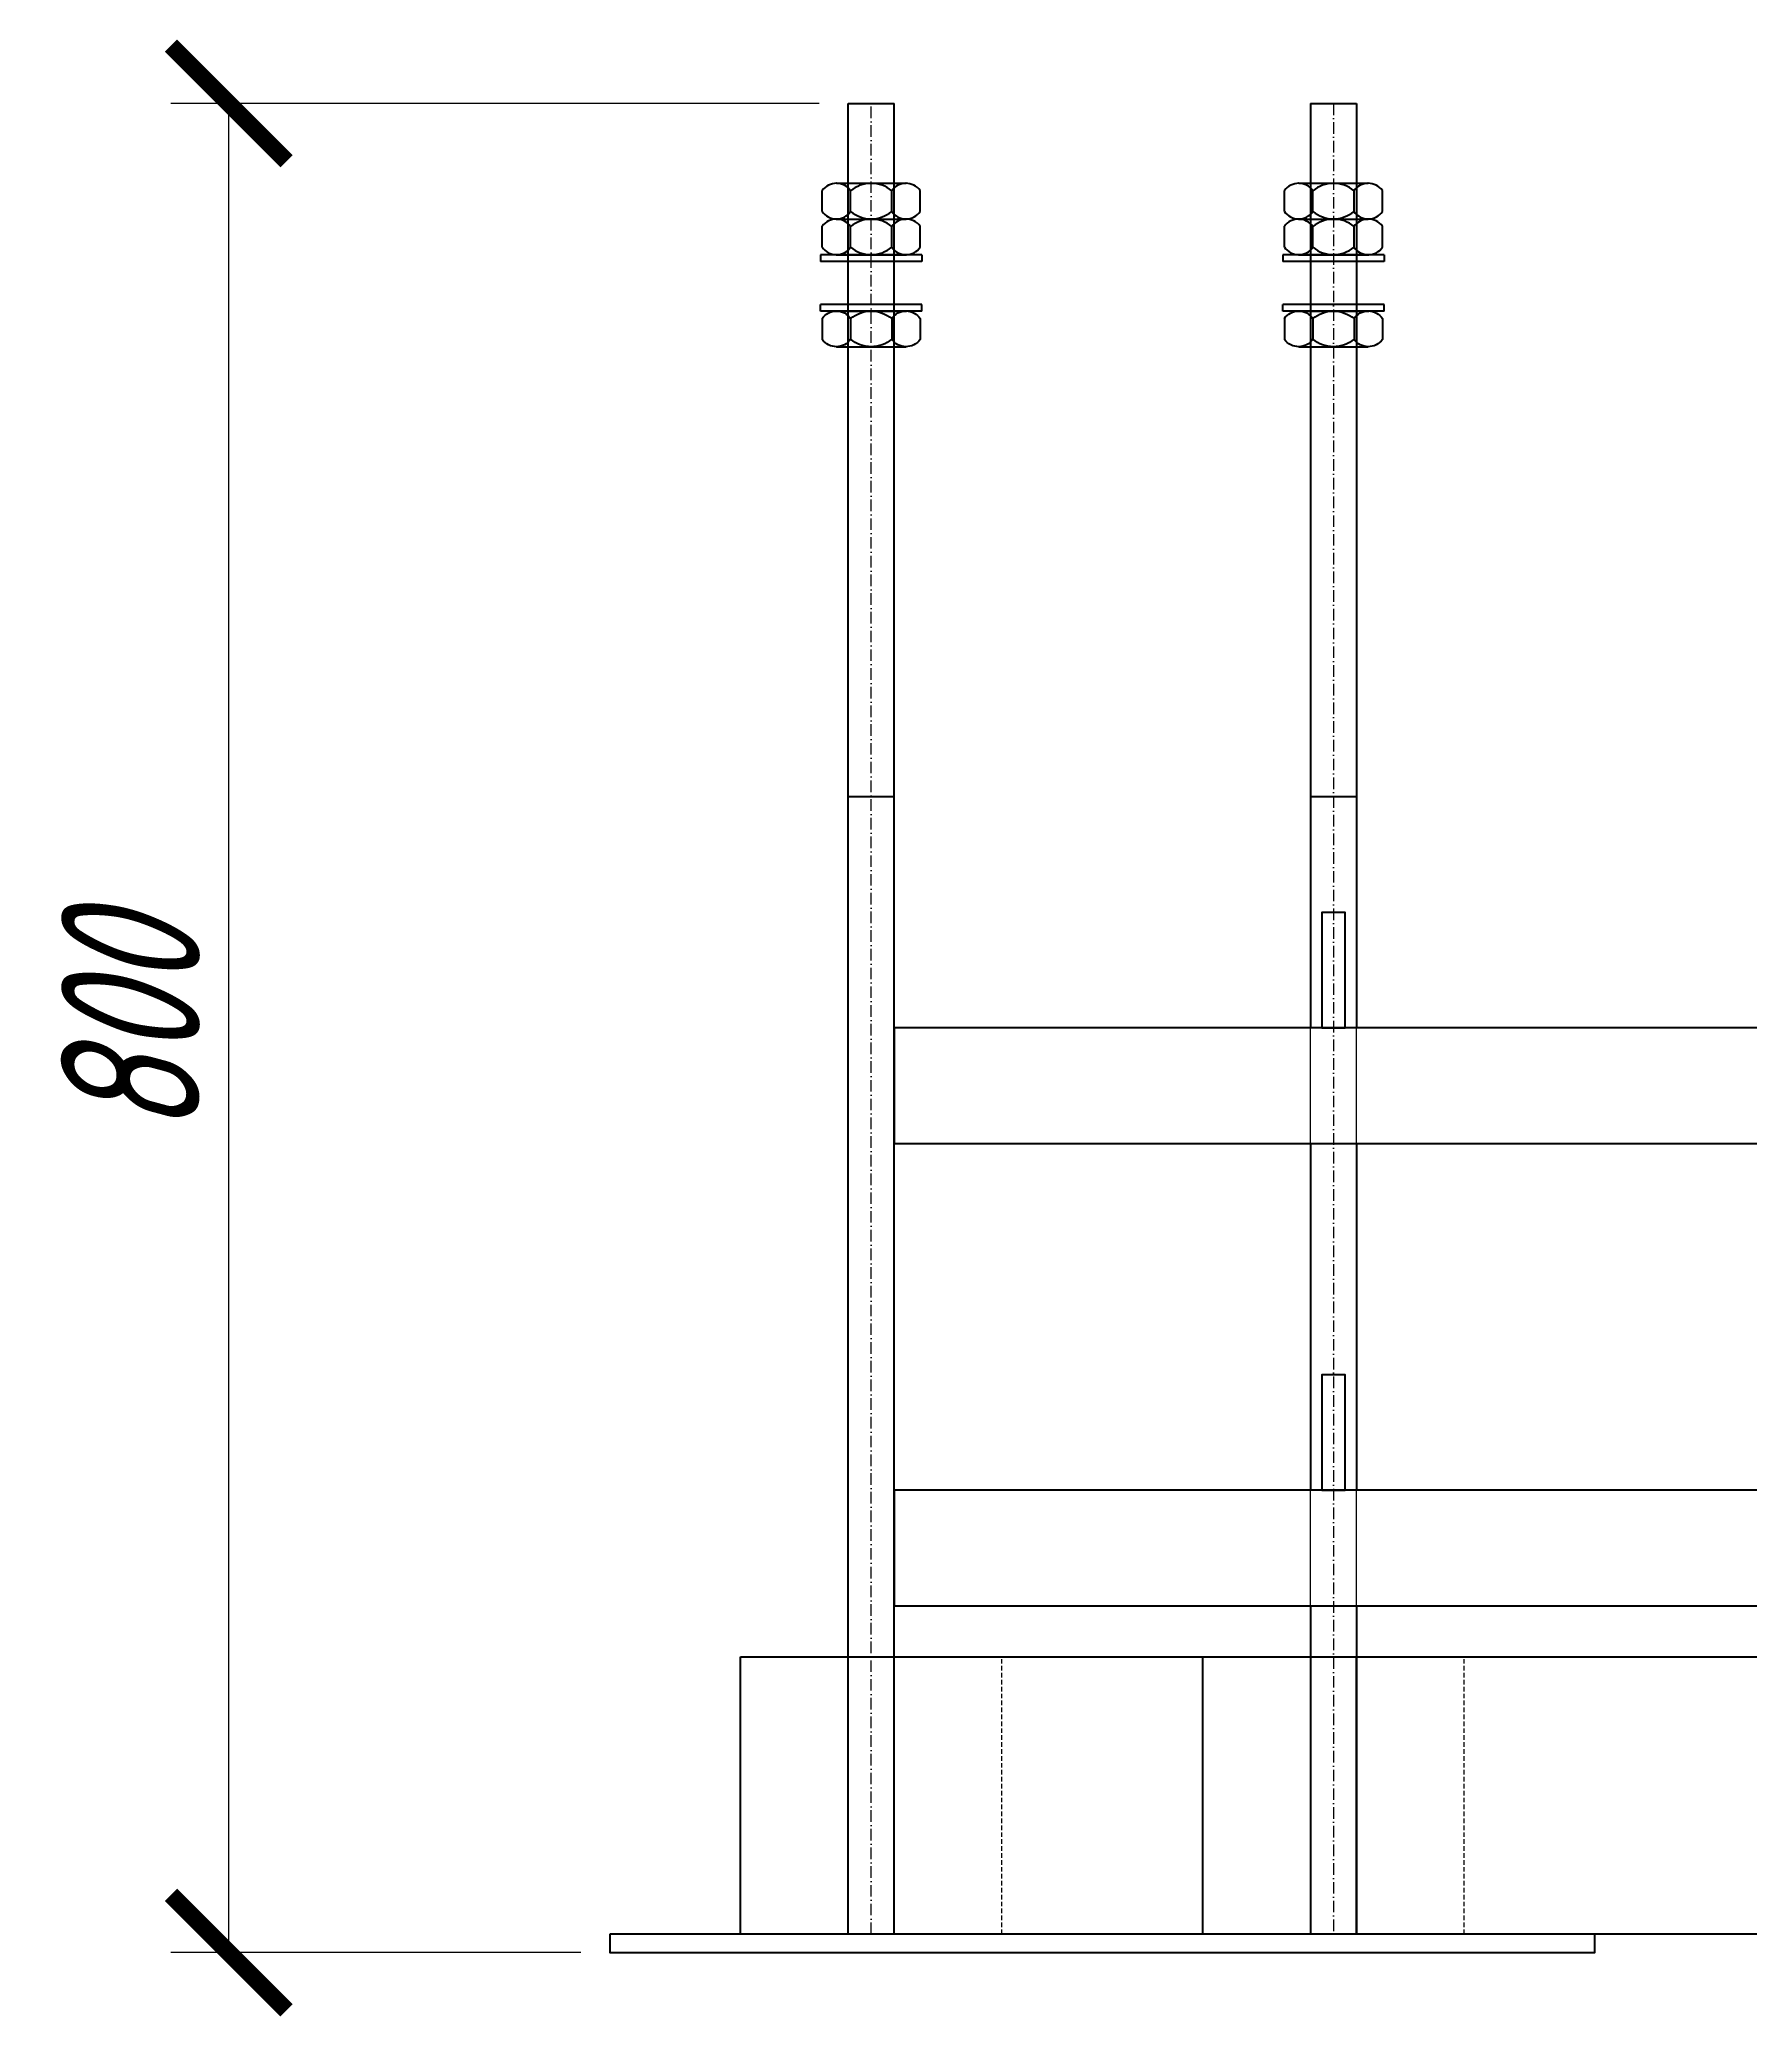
# Model space of a CAD drawing. Header units: millimetres. Extents: x 18535 to 117897, y 11356 to 27315.
# Drawn here: x 25639 to 26379, y 18221 to 19076 of the extents above; entities that cross this region are included whole.
import ezdxf

# ---------------------------------------------------------------- set-up
doc = ezdxf.new("R2010")
doc.units = ezdxf.units.MM
doc.linetypes.add('ОСЕВАЯ_МЕЛКАЯ', pattern=[8, 5, -1.5, 0, -1.5])
doc.linetypes.add('ШТРИХ_МЕЛКИЙ', pattern=[3, 2, -1])
for name, color, linetype, lineweight in [('Dimensions', 1, 'Continuous', 25), ('Обозначения', 102, 'Continuous', 25), ('Основная', 134, 'Continuous', 70)]:
    doc.layers.add(name, color=color, linetype=linetype, lineweight=lineweight)
doc.styles.add('!Жартун', font='simplex.shx', dxfattribs={"width": 0.7, "oblique": 15, "height": 3})
doc.dimstyles.new('!Жартун_размер', dxfattribs={"dimtxt": 3, "dimasz": 2.5, "dimexe": 1.25, "dimexo": 0.625, "dimtad": 1, "dimdec": 0, "dimtxsty": '!Жартун', "dimblk": 'ARCHTICK', "dimcen": 2.5, "dimaunit": 1, "dimadec": 0, "dimazin": 0, "dimtfac": 1, "dimtdec": 0, "dimtix": 1, "dimtmove": 1, "dimatfit": 2, "dimldrblk": 'NONE', "dimfxl": 1, "dimtfill": 1, "dimlwd": 25, "dimarcsym": 0})

# ---------------------------------------------------------------- blocks, each defined once
blk = doc.blocks.new('гайка')
at = {"lineweight": 40}
for p, q in [((-2.125, 0.331), (-2.125, 1.235)), ((-1.495, 1.547), (1.508, 1.547)), ((-0.89, 0.323), (-0.89, 1.224)), ((0.889, 0.323), (0.889, 1.224)), ((2.124, 0.33), (2.124, 1.235)), ((-1.508, 0), (1.508, 0))]:
    blk.add_line(p, q, dxfattribs=at)
for centre, radius, start, end in [((-1.492, 0.749), 0.798, 90.18858, 142.46123), ((-1.508, 0.795), 0.751, 34.74413, 90.11005), ((0.024, 0.091), 1.456, 90.98845, 128.93069), ((-0.004, 0.15), 1.397, 50.23141, 89.84413), ((1.506, 0.795), 0.751, 89.88995, 145.25587), ((1.491, 0.749), 0.798, 37.53877, 89.81142), ((-1.505, 0.746), 0.746, 213.81788, 269.68023), ((-1.508, 0.751), 0.751, 269.88995, 325.25587), ((0.032, 1.476), 1.476, 231.33599, 268.74487), ((-0.042, 1.501), 1.501, 271.58834, 308.33613), ((1.506, 0.751), 0.751, 214.74413, 270.11005), ((1.503, 0.748), 0.749, 270.36108, 326.0099)]:
    blk.add_arc(centre, radius, start, end, dxfattribs=at)
blk = doc.blocks.new('шайба')
at = {"lineweight": 40}
for p, q in [((2.188, 0.285), (-2.188, 0.285)), ((-2.188, 0.285), (-2.188, 0)), ((2.188, 0.285), (-2.188, 0.285)), ((-2.188, 0.285), (-2.188, 0)), ((2.188, 0), (-2.188, 0)), ((2.188, 0), (-2.188, 0)), ((-1.489, 0.285), (1.528, 0.285)), ((2.188, 0.285), (2.188, 0)), ((2.188, 0.285), (2.188, 0))]:
    blk.add_line(p, q, dxfattribs=at)
blk = doc.blocks.new('_ArchTick')
at = {"color": 0, "linetype": 'ByBlock', "const_width": 0.15}
blk.add_lwpolyline([(-0.5, -0.5), (0.5, 0.5)], dxfattribs=at)
blk = doc.blocks.new('*D204')
at = {"layer": 'Defpoints', "color": 0, "transparency": 16777216}
for p in [(25720.81, 19048.48), (25988.76, 19048.48), (25885.62, 18248.48)]:
    blk.add_point(p, dxfattribs=at)
at = {"layer": 'Обозначения', "color": 0, "lineweight": -2, "transparency": 16777216}
for p, q in [((25976.26, 19048.48), (25695.81, 19048.48)), ((25873.12, 18248.48), (25695.81, 18248.48))]:
    blk.add_line(p, q, dxfattribs=at)
at = {"layer": 'Обозначения', "color": 0, "linetype": 'Continuous', "lineweight": 25, "transparency": 16777216}
blk.add_line((25720.81, 18248.48), (25720.81, 19048.48), dxfattribs=at)
at = {"layer": 'Обозначения', "color": 0, "lineweight": 25, "transparency": 16777216, "xscale": 50, "yscale": 50, "zscale": 50}
for p, rotation in [((25720.81, 19048.48), 90), ((25720.81, 18248.48), 270)]:
    blk.add_blockref('_ArchTick', p, dxfattribs=dict(at, rotation=rotation))
at = {"layer": 'Обозначения', "color": 0, "transparency": 16777216, "insert": (25678.31, 18648.48), "char_height": 60, "attachment_point": 5, "rotation": 90, "style": '!Жартун', "bg_fill": 3, "box_fill_scale": 1.1, "bg_fill_color": 256, "bg_fill_true_color": 13158600, "bg_fill_transparency": 0}
blk.add_mtext('800', dxfattribs=at)
blk = doc.blocks.new('_None')

msp = doc.modelspace()

# ---------------------------------------------------------------- linework, layer by layer
at = {"layer": 'Обозначения', "linetype": 'ОСЕВАЯ_МЕЛКАЯ'}
for points in [[(25998.76, 18256.48), (25998.76, 19048.48)], [(26198.76, 19048.48), (26198.76, 18256.48)]]:
    msp.add_lwpolyline(points, dxfattribs=at)
at = {"layer": 'Обозначения'}
for points in [[(26188.76, 18598.48), (26188.76, 18648.48)], [(26208.76, 18598.48), (26208.76, 18648.48)], [(26188.76, 18398.48), (26188.76, 18448.48)], [(26208.76, 18398.48), (26208.76, 18448.48)]]:
    msp.add_lwpolyline(points, dxfattribs=at)
at = {"layer": 'Обозначения', "linetype": 'ШТРИХ_МЕЛКИЙ'}
for points in [[(26055.33, 18256.48), (26055.33, 18376.48)], [(26255.33, 18256.48), (26255.33, 18376.48)]]:
    msp.add_lwpolyline(points, dxfattribs=at)
at = {"layer": 'Основная'}
for points in [[(25988.76, 18256.48), (25988.76, 19048.48)], [(25988.76, 19048.48), (26008.76, 19048.48)], [(26008.76, 18256.48), (26008.76, 19048.48)], [(26188.76, 19048.48), (26188.76, 18648.48)], [(26188.76, 19048.48), (26208.76, 19048.48)], [(26208.76, 19048.48), (26208.76, 18648.48)], [(26008.76, 18748.48), (25988.76, 18748.48)], [(26208.76, 18748.48), (26188.76, 18748.48)], [(26188.76, 18598.48), (26188.76, 18448.48)], [(26208.76, 18598.48), (26208.76, 18448.48)], [(26188.76, 18398.48), (26188.76, 18256.48)], [(26208.76, 18398.48), (26208.76, 18256.48)], [(25942.19, 18376.48), (26255.33, 18376.48)], [(25942.19, 18256.48), (25942.19, 18376.48)], [(26142.19, 18256.48), (26142.19, 18376.48)], [(26255.33, 18256.48), (25942.19, 18256.48)]]:
    msp.add_lwpolyline(points, dxfattribs=at)
for points in [[(26193.76, 18648.48), (26203.76, 18648.48), (26203.76, 18698.48), (26193.76, 18698.48)], [(26008.76, 18598.48), (26888.76, 18598.48), (26888.76, 18648.48), (26008.76, 18648.48)], [(26193.76, 18448.48), (26203.76, 18448.48), (26203.76, 18498.48), (26193.76, 18498.48)], [(26008.76, 18398.48), (26888.76, 18398.48), (26888.76, 18448.48), (26008.76, 18448.48)], [(26208.76, 18376.48), (26688.76, 18376.48), (26688.76, 18256.48), (26208.76, 18256.48)], [(25885.62, 18256.48), (25885.62, 18248.48), (26311.89, 18248.48), (26311.89, 18256.48)]]:
    msp.add_lwpolyline(points, close=True, dxfattribs=at)

# ---------------------------------------------------------------- block references
at = {"layer": 'Dimensions', "xscale": 10, "yscale": 10, "zscale": 10}
for name, p in [('гайка', (25998.76, 18998.48)), ('гайка', (26198.76, 18998.48)), ('гайка', (25998.76, 18983.01)), ('гайка', (26198.76, 18983.01)), ('шайба', (25998.76, 18980.16)), ('шайба', (26198.76, 18980.16))]:
    msp.add_blockref(name, p, dxfattribs=at)
at = {"layer": 'Dimensions', "xscale": -10, "yscale": 10, "zscale": 10, "rotation": 180}
for name, p in [('шайба', (25998.76, 18961.53)), ('гайка', (25998.76, 18958.68)), ('шайба', (26198.76, 18961.53)), ('гайка', (26198.76, 18958.68))]:
    msp.add_blockref(name, p, dxfattribs=at)

# ---------------------------------------------------------------- next in the draw order: dimensions: what is measured, and where the dimension line sits
at = {"layer": 'Обозначения'}
dim = msp.add_linear_dim(base=(25720.81, 19048.48), p1=(25885.62, 18248.48), p2=(25988.76, 19048.48), angle=90, dimstyle='!Жартун_размер', dxfattribs=at)
dim.commit()
dim.dimension.update_dxf_attribs({"geometry": '*D204', "text_midpoint": (25678.31, 18648.48)})

doc.saveas('drawing.dxf')
